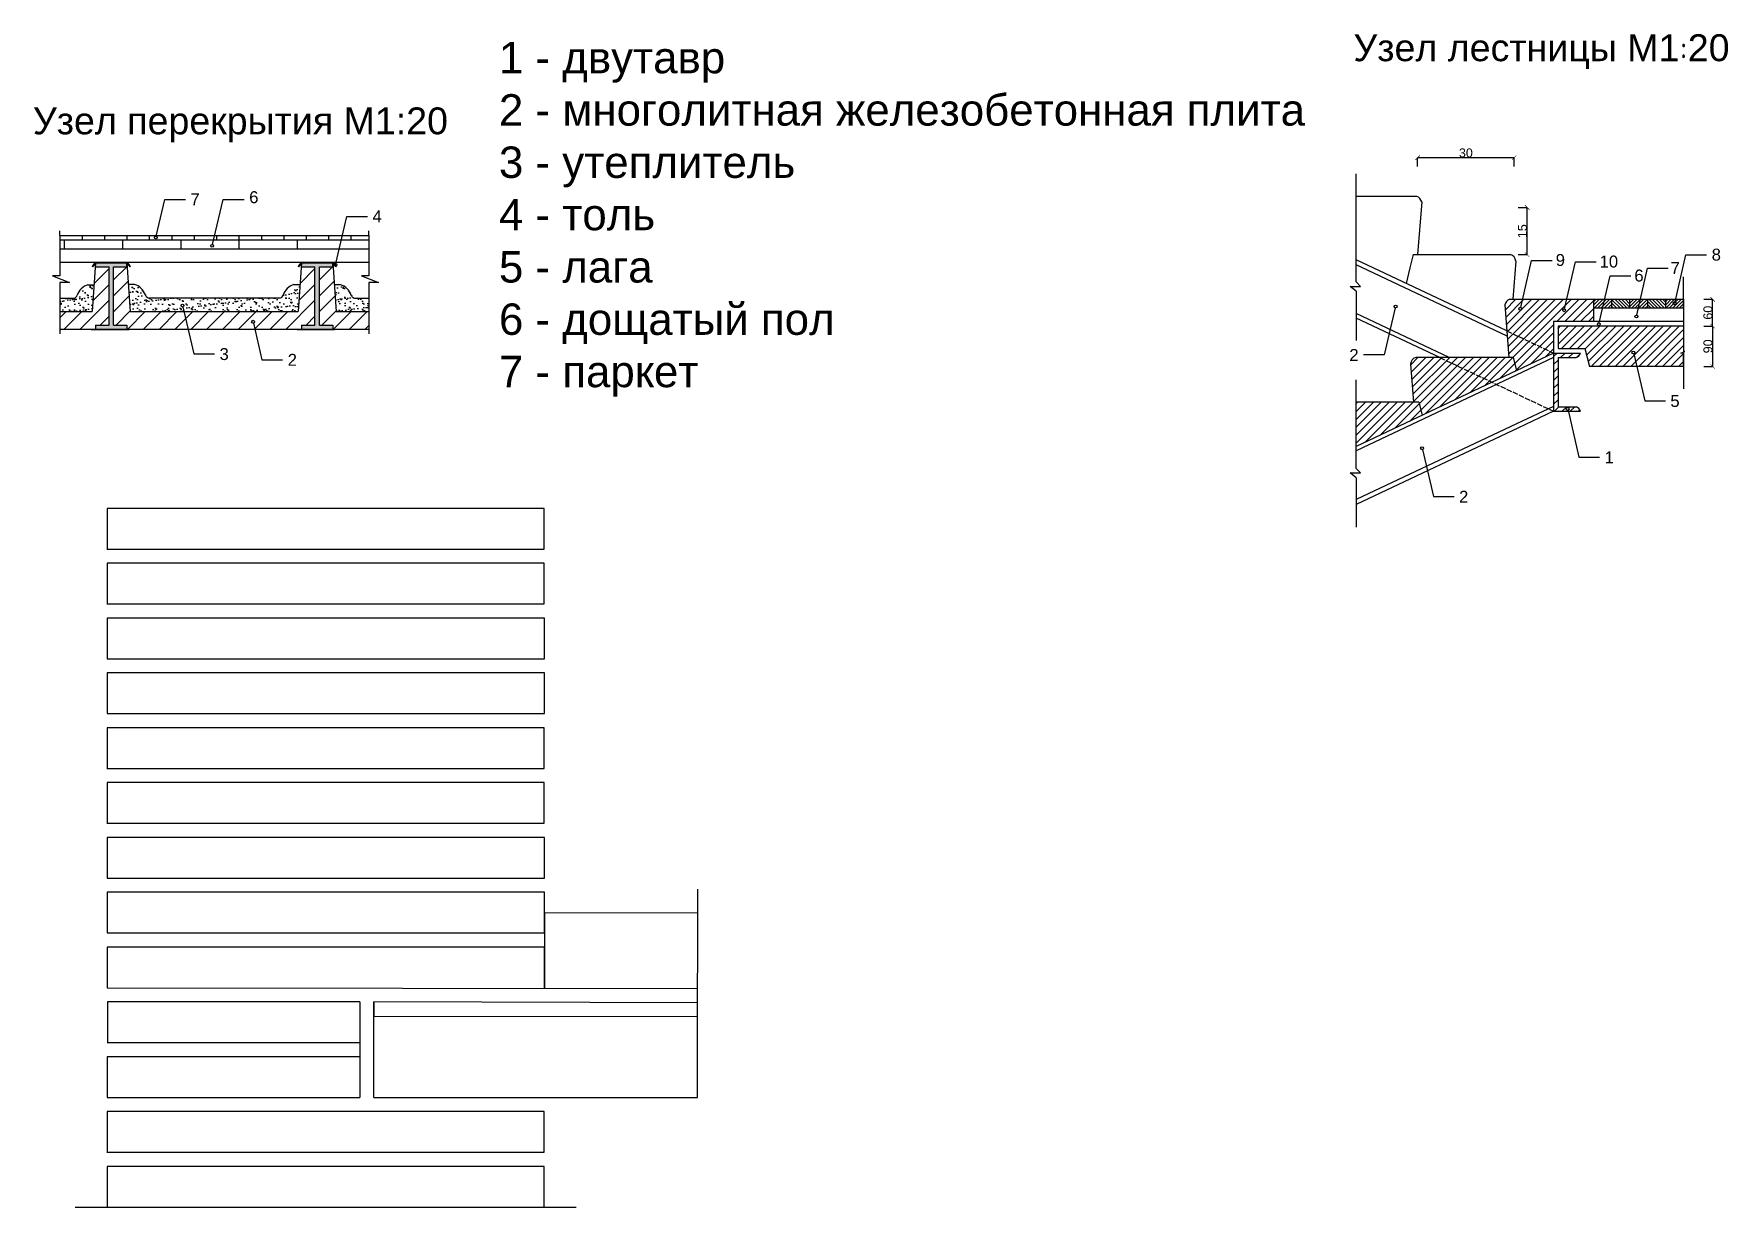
# Model space of a CAD drawing. Header units: millimetres. Extents: x -4280 to 435011, y -161394 to 27828.
# Drawn here: x -3791 to 34002, y -80343 to -54174 of the extents above; entities that cross this region are included whole.
import ezdxf
from ezdxf import colors
from ezdxf.entities.mleader import LeaderData, LeaderLine
from ezdxf.math import Vec2, Vec3

# ---------------------------------------------------------------- set-up
doc = ezdxf.new("R2010")
doc.units = ezdxf.units.MM
doc.header["$MEASUREMENT"] = 0
doc.linetypes.add('ACAD_ISO02W100', pattern=[15, 12, -3])
doc.layers.add('Fasad', color=7, linetype='Continuous')
doc.layers.add('Fasad bokovoy', color=7, linetype='Continuous')
doc.styles.get("Standard").update_dxf_attribs({"font": 'arial.ttf'})
doc.dimstyles.new('GOST', dxfattribs={"dimtxt": 200, "dimasz": 100, "dimexe": 0.18, "dimexo": 0.06, "dimgap": 3, "dimtad": 1, "dimdec": 0, "dimzin": 0, "dimdsep": 46, "dimtxsty": 'Standard', "dimblk": 'ARCHTICK', "dimcen": 0.09, "dimclrt": 256, "dimadec": 0, "dimazin": 0, "dimtfac": 1, "dimtdec": 0, "dimtofl": 0, "dimtmove": 0, "dimatfit": 3, "dimldrblk": 'ARCHTICK', "dimfxl": 200, "dimfxlon": 1, "dimtolj": 1, "dimtzin": 0, "dimarcsym": 0})
pattern_1 = [(45, (24197.5, 1305.23), (-88.38835, 88.38835), [])]

# ---------------------------------------------------------------- blocks, each defined once
blk = doc.blocks.new('_ArchTick')
at = {"color": 0, "linetype": 'ByBlock', "const_width": 0.15}
blk.add_lwpolyline([(-0.5, -0.5), (0.5, 0.5)], dxfattribs=at)
blk = doc.blocks.new('*D375')
at = {"layer": 'Defpoints', "color": 0, "transparency": 16777216}
for p in [(33009, -60693), (33009, -61593), (33657, -61593)]:
    blk.add_point(p, dxfattribs=at)
at = {"layer": 'Fasad bokovoy', "color": 0, "lineweight": -2, "transparency": 16777216}
for p, q in [((33457, -60693), (33657, -60693)), ((33657, -60693), (33657, -61593)), ((33457, -61593), (33657, -61593))]:
    blk.add_line(p, q, dxfattribs=at)
at = {"layer": 'Fasad bokovoy', "color": 0, "lineweight": -2, "transparency": 16777216, "xscale": 100, "yscale": 100, "zscale": 100}
for p, rotation in [((33657, -60693), 90), ((33657, -61593), 270)]:
    blk.add_blockref('_ArchTick', p, dxfattribs=dict(at, rotation=rotation))
at = {"layer": 'Fasad bokovoy', "transparency": 16777216, "insert": (33552, -61143), "char_height": 200, "attachment_point": 5, "rotation": 90}
blk.add_mtext('\\A1;90', dxfattribs=at)
blk = doc.blocks.new('*D376')
at = {"layer": 'Defpoints', "color": 0, "transparency": 16777216}
for p in [(33009, -60093), (33657, -60093), (33009, -60693)]:
    blk.add_point(p, dxfattribs=at)
at = {"layer": 'Fasad bokovoy', "color": 0, "lineweight": -2, "transparency": 16777216}
for p, q in [((33457, -60093), (33657, -60093)), ((33657, -60693), (33657, -60093)), ((33457, -60693), (33657, -60693))]:
    blk.add_line(p, q, dxfattribs=at)
at = {"layer": 'Fasad bokovoy', "color": 0, "lineweight": -2, "transparency": 16777216, "xscale": 100, "yscale": 100, "zscale": 100}
for p, rotation in [((33657, -60093), 90), ((33657, -60693), 270)]:
    blk.add_blockref('_ArchTick', p, dxfattribs=dict(at, rotation=rotation))
at = {"layer": 'Fasad bokovoy', "transparency": 16777216, "insert": (33552, -60393), "char_height": 200, "attachment_point": 5, "rotation": 90}
blk.add_mtext('\\A1;60', dxfattribs=at)
blk = doc.blocks.new('*D377')
at = {"layer": 'Defpoints', "color": 0, "transparency": 16777216}
for p in [(27076, -56935), (27076, -59098), (29229, -59148)]:
    blk.add_point(p, dxfattribs=at)
at = {"layer": 'Fasad bokovoy', "color": 0, "lineweight": -2, "transparency": 16777216}
for p, q in [((27076, -57135), (27076, -56935)), ((29229, -56935), (27076, -56935)), ((29229, -57135), (29229, -56935))]:
    blk.add_line(p, q, dxfattribs=at)
at = {"layer": 'Fasad bokovoy', "color": 0, "lineweight": -2, "transparency": 16777216, "xscale": 100, "yscale": 100, "zscale": 100, "rotation": 180}
blk.add_blockref('_ArchTick', (27076, -56935), dxfattribs=at)
at = {"layer": 'Fasad bokovoy', "color": 0, "lineweight": -2, "transparency": 16777216, "xscale": 100, "yscale": 100, "zscale": 100}
blk.add_blockref('_ArchTick', (29229, -56935), dxfattribs=at)
at = {"layer": 'Fasad bokovoy', "transparency": 16777216, "insert": (28152, -56830), "char_height": 200, "attachment_point": 5}
blk.add_mtext('\\A1;30', dxfattribs=at)
blk = doc.blocks.new('*D378')
at = {"layer": 'Defpoints', "color": 0, "transparency": 16777216}
for p in [(27156, -58049), (29519, -58049), (27076, -59098)]:
    blk.add_point(p, dxfattribs=at)
at = {"layer": 'Fasad bokovoy', "color": 0, "lineweight": -2, "transparency": 16777216}
for p, q in [((29319, -58049), (29519, -58049)), ((29519, -59098), (29519, -58049)), ((29319, -59098), (29519, -59098))]:
    blk.add_line(p, q, dxfattribs=at)
at = {"layer": 'Fasad bokovoy', "color": 0, "lineweight": -2, "transparency": 16777216, "xscale": 100, "yscale": 100, "zscale": 100}
for p, rotation in [((29519, -58049), 90), ((29519, -59098), 270)]:
    blk.add_blockref('_ArchTick', p, dxfattribs=dict(at, rotation=rotation))
at = {"layer": 'Fasad bokovoy', "transparency": 16777216, "insert": (29414, -58574), "char_height": 200, "attachment_point": 5, "rotation": 90}
blk.add_mtext('\\A1;15', dxfattribs=at)

msp = doc.modelspace()

# ---------------------------------------------------------------- hatches: boundary and pattern name
at = {"true_color": 0x000000}
h = msp.add_hatch(dxfattribs=at)
h.set_pattern_fill('ANSI31', color=18, scale=1998.949503)
h.set_pattern_definition([(45, (-29760.63, 332039.16), (-176.68384, 176.68384), [])])
h.paths.add_polyline_path([(-2115.6, -59368.1), (-2422.1, -59368.1), (-2488.7, -60367.5), (-3215, -60367.5), (-3215, -60767.3), (-2415.4, -60767.3), (-2415.4, -60667.4), (-2115.6, -60667.4)])
h.paths.add_polyline_path([(-1715.8, -59268.1), (-1715.8, -59368.1), (-2015.6, -59368.1), (-2015.6, -60667.4), (-1715.8, -60667.4), (-1715.8, -60767.3), (-1676.3, -60767.3), (2178.8, -60767.3), (2178.8, -60667.4), (2478.7, -60667.4), (2478.7, -59368.1), (2172.2, -59368.1), (2105.5, -60367.5), (-1642.5, -60367.5)])
h.paths.add_polyline_path([(2878.5, -59268.1), (2878.5, -59368.1), (2578.6, -59368.1), (2578.6, -60667.4), (2878.5, -60667.4), (2878.5, -60767.3), (2918, -60767.3), (3681.4, -60767.3), (3681.4, -60367.5), (2951.8, -60367.5)])
h = msp.add_hatch(color=18, dxfattribs=at)
h.dxf.hatch_style = 1
h.paths.add_polyline_path([(2878.5, -59277.8), (2178.8, -59277.8), (2178.8, -59368.1), (2478.7, -59368.1), (2478.7, -60667.4), (2178.8, -60667.4), (2178.8, -60767.3), (2878.5, -60767.3), (2878.5, -60667.4), (2578.6, -60667.4), (2578.6, -59368.1), (2878.5, -59368.1)])
h = msp.add_hatch(dxfattribs=at)
h.set_pattern_fill('AR-SAND', color=18, scale=99.947475)
h.set_pattern_definition([(37.5, (-29760.63, 332039.16), (-6.29603, 192.58117), [0, -151.92016, 0, -169.91071, 0, -162.41465]), (7.5, (-29760.63, 332039.16), (176.88471, 282.06637), [0, -81.95693, 0, -136.92804, 0, -52.472424]), (327.5, (-29883.57, 332039.16), (311.250616, 0.56561), [0, -49.97374, 0, -179.905455, 0, -234.876567]), (317.5, (-29883.57, 332039.16), (300.45476, 87.72146), [0, -24.98687, 0, -117.93802, 0, -134.92909])])
h.paths.add_polyline_path([(2145.7, -59765), (2009.3, -59765, 0.2363106), (1769.2, -59997.9, -0.2146402), (1709, -60064.8), (-1246.2, -60060.6, -0.2146402), (-1306.5, -59993.8, 0.2363106), (-1546.5, -59760.8), (-1683, -59760.8), (-1642.5, -60367.5), (2105.5, -60367.5)])
h.paths.add_polyline_path([(-2448.7, -59767.9), (-2585.2, -59767.9, 0.2363106), (-2825.2, -60000.8, -0.2146402), (-2885.5, -60067.7), (-3215, -60067.7), (-3215, -60367.5), (-2488.7, -60367.5)])
h.paths.add_polyline_path([(3681.4, -60067.7), (3347, -60067.7, -0.210508), (3288.3, -60001.6, 0.2363106), (3048.3, -59768.6), (2911.8, -59768.6), (2951.8, -60367.5), (3681.4, -60367.5)])
at = {"linetype": 'ACAD_ISO02W100', "true_color": 0x000000}
h = msp.add_hatch(dxfattribs=at)
h.set_pattern_fill('ANSI31', color=18, scale=1000)
h.set_pattern_definition(pattern_1)
h.paths.add_polyline_path([(31008.9, -60092.8), (29130, -60092.8, 0.2351529), (29018.6, -60218.2), (29063.2, -60798.8), (30108.9, -61292.8), (30108.9, -60592.8), (31008.9, -60592.8)])
h.paths.add_polyline_path([(29063.2, -60798.8), (29108.9, -61392.8), (29209.2, -61392.8), (29280.4, -61684.3), (30108.9, -61292.8)])
h.paths.add_polyline_path([(28733.1, -61942.8), (27568.9, -61392.8), (27043.5, -61392.8, 0.3617257), (26920.4, -61538.1), (26985.7, -62387.2), (27104.4, -62387.2), (27175.5, -62678.7)])
h.paths.add_polyline_path([(29209.2, -61392.8), (27568.9, -61392.8), (28733.1, -61942.8), (29280.4, -61684.3)])
h.paths.add_polyline_path([(27175.5, -62678.7), (27104.4, -62387.2), (26985.7, -62387.2), (25704.4, -62387.2), (25704.4, -63373.7)])
h = msp.add_hatch(dxfattribs=at)
h.set_pattern_fill('ANSI31', color=18, scale=430)
h.set_pattern_definition([(45, (24197.496, 1305.23), (-38.00699, 38.00699), [])])
h.paths.add_polyline_path([(31008.9, -60092.8), (31008.9, -60292.8), (31408.9, -60292.8), (31408.9, -60092.8)])
h.paths.add_polyline_path([(31808.9, -60092.8), (31808.9, -60292.8), (32208.9, -60292.8), (32208.9, -60092.8)])
h.paths.add_polyline_path([(33008.9, -60092.8), (32608.9, -60092.8), (32608.9, -60292.8), (33008.9, -60292.8)])
h = msp.add_hatch(dxfattribs=at)
h.set_pattern_fill('ANSI31', color=18, scale=430, angle=90)
h.set_pattern_definition([(135, (24197.496, 1305.23), (-38.00699, -38.00699), [])])
h.paths.add_polyline_path([(31408.9, -60092.8), (31408.9, -60292.8), (31808.9, -60292.8), (31808.9, -60092.8)])
h.paths.add_polyline_path([(32608.9, -60292.8), (32608.9, -60092.8), (32208.9, -60092.8), (32208.9, -60292.8)])
h = msp.add_hatch(dxfattribs=at)
h.set_pattern_fill('ANSI31', color=18, scale=1000)
h.set_pattern_definition(pattern_1)
h.paths.add_polyline_path([(30808.9, -61192.8), (30908.9, -61592.8), (33008.9, -61592.8), (33008.9, -60692.8), (30208.9, -60692.8), (30208.9, -61192.8)])
h = msp.add_hatch(dxfattribs=at)
h.set_pattern_fill('ANSI31', color=18, scale=1000)
h.set_pattern_definition(pattern_1)
h.paths.add_polyline_path([(30208.9, -61392.8), (30608.9, -61392.8, 0.2427644), (30708.9, -61292.8), (30108.9, -61292.8), (30108.9, -62592.8), (30708.9, -62592.8, 0.2427644), (30608.9, -62492.8), (30208.9, -62492.8)])
at = {"layer": 'Fasad bokovoy', "true_color": 0x000000}
h = msp.add_hatch(color=18, dxfattribs=at)
h.dxf.hatch_style = 1
h.paths.add_polyline_path([(-2115.6, -60667.4), (-2415.4, -60667.4), (-2415.4, -60767.3), (-1715.8, -60767.3), (-1715.8, -60667.4), (-2015.6, -60667.4), (-2015.6, -59368.1), (-1715.8, -59368.1), (-1715.8, -59278.8), (-2415.4, -59277.8), (-2415.4, -59368.1), (-2115.6, -59368.1)])

# ---------------------------------------------------------------- linework, layer by layer
at = {"color": 18, "true_color": 0x000000}
for p, q in [((25704.4, -59702.8), (25704.4, -57297.3)), ((25704.4, -59912), (25704.4, -61012)), ((25704.4, -63864.5), (25704.4, -61887.2)), ((25704.4, -64073.7), (25704.4, -65173.7))]:
    msp.add_line(p, q, dxfattribs=at)
for p, q in [((27054.7, -57797.8), (25704.4, -57797.8)), ((27166.1, -57923.2), (27075.8, -59097.8)), ((-3215, -58668.4), (-3215, -58568.5)), ((3681.4, -58668.4), (3681.4, -58568.5)), ((-3215, -58668.4), (3681.4, -58668.4)), ((-3215, -58668.4), (-3215, -59569.6)), ((-3215, -58768.4), (3681.4, -58768.4)), ((-3115.1, -58768.4), (-3115.1, -58968.3)), ((-2715.3, -58668.4), (-2715.3, -58768.4)), ((-2215.5, -58668.4), (-2215.5, -58768.4)), ((-1815.7, -58768.4), (-1815.7, -58968.3)), ((-1715.8, -58668.4), (-1715.8, -58768.4)), ((-1216.1, -58668.4), (-1216.1, -58768.4)), ((-716.3, -58668.4), (-716.3, -58768.4)), ((-516.4, -58768.4), (-516.4, -58968.3)), ((-216.6, -58668.4), (-216.6, -58768.4)), ((283.2, -58668.4), (283.2, -58768.4)), ((782.9, -58668.4), (782.9, -58768.4)), ((782.9, -58768.4), (782.9, -58968.3)), ((1282.6, -58668.4), (1282.6, -58768.4)), ((1782.4, -58668.4), (1782.4, -58768.4)), ((2082.2, -58768.4), (2082.2, -58968.3)), ((2282.1, -58668.4), (2282.1, -58768.4)), ((2781.8, -58668.4), (2781.8, -58768.4)), ((3281.6, -58668.4), (3281.6, -58768.4)), ((3681.4, -58668.4), (3681.4, -59569.6)), ((-3215, -58968.3), (3681.4, -58968.3)), ((-3215, -59268.1), (3681.4, -59268.1)), ((-2416.1, -59278.8), (-2488.7, -60367.5)), ((-2415.4, -59368.1), (-2415.4, -59277.8)), ((-1715.8, -59368.1), (-1715.8, -59277.8)), ((-1715.1, -59278.8), (-1642.5, -60367.5)), ((2178.1, -59278.8), (2105.5, -60367.5)), ((2178.8, -59368.1), (2178.8, -59277.8)), ((2878.5, -59368.1), (2878.5, -59277.8)), ((2879.2, -59278.8), (2951.8, -60367.5)), ((29063.2, -60798.8), (25704.4, -59212)), ((29072.1, -60913.6), (25704.4, -59322.6)), ((26975.5, -59097.8), (26904.3, -59389.2)), ((26975.5, -59097.8), (29141.2, -59097.8)), ((29264.3, -59243), (29199, -60092.2)), ((-3215, -59569.6), (-3377.5, -59569.6)), ((-3377.5, -59569.6), (-2998.3, -59723)), ((-2415.4, -59368.1), (-2115.6, -59368.1)), ((-2115.6, -60667.4), (-2115.6, -59368.1)), ((-2015.6, -60667.4), (-2015.6, -59368.1)), ((-2015.6, -59368.1), (-1715.8, -59368.1)), ((2178.8, -59368.1), (2478.7, -59368.1)), ((2478.7, -60667.4), (2478.7, -59368.1)), ((2578.6, -60667.4), (2578.6, -59368.1)), ((2578.6, -59368.1), (2878.5, -59368.1)), ((3681.4, -59569.6), (3518.8, -59569.6)), ((3518.8, -59569.6), (3898.1, -59723)), ((25798, -59806.7), (25704.4, -59702.8)), ((-2998.3, -59723), (-3215, -59723)), ((-3215, -59723), (-3215, -60767.3)), ((-3215, -60067.7), (-2885.5, -60067.7)), ((-2585.2, -59767.9), (-2448.7, -59767.9)), ((-1546.5, -59760.8), (-1683, -59760.8)), ((-1246.2, -60060.6), (1709, -60064.8)), ((2009.3, -59765), (2145.7, -59765)), ((3048.3, -59768.6), (2911.8, -59768.6)), ((3347, -60067.7), (3681.4, -60067.7)), ((3898.1, -59723), (3681.4, -59723)), ((3681.4, -59723), (3681.4, -60767.3)), ((25704.4, -59912), (25572, -59806.7)), ((25572, -59806.7), (25704.4, -59806.7)), ((25704.4, -59806.7), (25798, -59806.7)), ((-3215, -60367.5), (-2488.7, -60367.5)), ((-1642.5, -60367.5), (2105.5, -60367.5)), ((2951.8, -60367.5), (3681.4, -60367.5)), ((27780.6, -61392.8), (25704.4, -60412)), ((33008.9, -60092.8), (33008.9, -61247.7)), ((33008.9, -60292.8), (33008.9, -60092.8)), ((3681.4, -60767.3), (-3215, -60767.3)), ((-3215, -60767.3), (-3215, -60867.3)), ((-2515.4, -60767.3), (-2115.6, -60767.3)), ((-2415.4, -60667.4), (-2415.4, -60767.3)), ((-2415.4, -60667.4), (-2115.6, -60667.4)), ((-2415.4, -60767.3), (-1676.3, -60767.3)), ((-2015.6, -60667.4), (-1715.8, -60667.4)), ((-1715.8, -60667.4), (-1715.8, -60767.3)), ((2078.9, -60767.3), (2478.7, -60767.3)), ((2178.8, -60667.4), (2178.8, -60767.3)), ((2178.8, -60667.4), (2478.7, -60667.4)), ((2178.8, -60767.3), (2918, -60767.3)), ((2578.6, -60667.4), (2878.5, -60667.4)), ((2878.5, -60667.4), (2878.5, -60767.3)), ((3681.4, -60767.3), (3681.4, -60867.3)), ((27568.9, -61392.8), (25704.4, -60512)), ((30108.9, -61392.8), (25704.4, -63473.7)), ((29209.2, -61392.8), (29108.9, -61392.8)), ((29209.2, -61392.8), (29280.4, -61684.3)), ((32947, -61292.8), (33035.6, -61262.1)), ((33008.9, -61292.8), (32947, -61292.8)), ((33008.9, -61292.8), (32961.3, -61292.8)), ((33035.6, -61262.1), (33008.9, -61247.7)), ((33028, -61258), (33008.9, -61247.7)), ((33008.9, -61592.8), (33008.9, -61292.8)), ((33008.9, -61292.8), (33008.9, -61592.8)), ((33008.9, -61592.8), (33008.9, -62092.8)), ((30108.9, -62482.2), (29280.4, -62873.7)), ((30108.9, -62592.8), (29323.1, -62964.1)), ((29280.4, -62873.7), (25704.4, -64563.1)), ((29323.1, -62964.1), (25704.4, -64673.7)), ((25798, -63968.4), (25704.4, -63864.5)), ((25704.4, -64073.7), (25572, -63968.4)), ((25572, -63968.4), (25704.4, -63968.4)), ((25704.4, -63968.4), (25798, -63968.4))]:
    msp.add_line(p, q)
at = {"lineweight": 30}
for p, q in [((29018.6, -60218.2), (29108.9, -61392.8)), ((29130, -60092.8), (33008.9, -60092.8)), ((31008.9, -60592.8), (31008.9, -60092.8)), ((33008.9, -60292.8), (31008.9, -60292.8)), ((31408.9, -60292.8), (31408.9, -60092.8)), ((31808.9, -60292.8), (31808.9, -60092.8)), ((32208.9, -60292.8), (32208.9, -60092.8)), ((32608.9, -60292.8), (32608.9, -60092.8)), ((33008.9, -60592.8), (30108.9, -60592.8)), ((30108.9, -60592.8), (30108.9, -62592.8)), ((33008.9, -60692.8), (30208.9, -60692.8)), ((30208.9, -60692.8), (30208.9, -61192.8)), ((30208.9, -61192.8), (30808.9, -61192.8)), ((30808.9, -61192.8), (30908.9, -61592.8)), ((30108.9, -61292.8), (25704.4, -63373.7)), ((26920.4, -61538.1), (26985.7, -62387.2)), ((29209.2, -61392.8), (27043.5, -61392.8)), ((29209.2, -61392.8), (29280.4, -61684.3)), ((30108.9, -61292.8), (30708.9, -61292.8)), ((30208.9, -61392.8), (30208.9, -62492.8)), ((30208.9, -61392.8), (30608.9, -61392.8)), ((33008.9, -61592.8), (30908.9, -61592.8)), ((27104.4, -62387.2), (25704.4, -62387.2)), ((27104.4, -62387.2), (27175.5, -62678.7)), ((30108.9, -62592.8), (30708.9, -62592.8)), ((30208.9, -62492.8), (30608.9, -62492.8))]:
    msp.add_line(p, q, dxfattribs=at)
at = {"linetype": 'ACAD_ISO02W100', "ltscale": 10}
for p, q in [((29063.2, -60798.8), (30108.9, -61292.8)), ((27568.9, -61392.8), (30108.9, -62592.8))]:
    msp.add_line(p, q, dxfattribs=at)
for centre, radius, start, end in [((26984.5, -57972.4), 188.2, 15.15395, 68.08537), ((29115.5, -59244.3), 148.8, 0.49973, 80.04518), ((-2929.6, -59967.3), 109.7, 293.74448, 342.20118), ((-2472.5, -60124.1), 373.7, 107.55288, 161.40061), ((-1659.2, -60117), 373.7, 18.59939, 72.44712), ((-1202.1, -59960.2), 109.7, 197.79882, 246.25552), ((1664.8, -59964.4), 109.7, 293.74448, 342.20118), ((2122, -60121.2), 373.7, 107.55288, 161.40061), ((2935.6, -60124.8), 373.7, 18.59939, 72.44712), ((3392.7, -59968), 109.7, 197.79882, 246.25552)]:
    msp.add_arc(centre, radius, start, end)
at = {"lineweight": 30}
for centre, radius, start, end in [((29200.2, -60267.4), 188.2, 111.91463, 164.84605), ((27069.2, -61539.4), 148.8, 99.95482, 179.50027), ((30562, -61245.9), 154.2, 287.70919, 342.29081), ((30562, -62639.7), 154.2, 17.70919, 72.29081)]:
    msp.add_arc(centre, radius, start, end, dxfattribs=at)
at = {"layer": 'Fasad bokovoy'}
for p, q in [((-1061.2, -58685.7), (-871.7, -57868.5)), ((-871.7, -57868.5), (-410.7, -57868.5)), ((195.9, -58871.4), (428.5, -57868.5)), ((428.5, -57868.5), (899.8, -57868.5)), ((2945.1, -59295.7), (3187.9, -58248.5)), ((3187.9, -58248.5), (3649, -58248.5)), ((-2420.8, -59268.1), (-2490.5, -59365.9)), ((-2415.4, -59277.8), (-2482.3, -59371.7)), ((-2415.4, -59277.8), (-1715.1, -59278.8)), ((-1715.8, -59277.8), (-1648.9, -59371.7)), ((-1710.4, -59268.1), (-1640.7, -59365.9)), ((2173.4, -59268.1), (2103.8, -59365.9)), ((2178.8, -59277.8), (2111.9, -59371.7)), ((2178.8, -59277.8), (2878.5, -59277.8)), ((2878.5, -59277.8), (2945.4, -59371.7)), ((2883.8, -59268.1), (2953.5, -59365.9)), ((29374.8, -60273.6), (29617.7, -59226.4)), ((29617.7, -59226.4), (30078.8, -59226.4)), ((30353.2, -60308.2), (30596.1, -59261)), ((30596.1, -59261), (31057.1, -59261)), ((32819, -60152), (33061.9, -59104.8)), ((33061.9, -59104.8), (33522.9, -59104.8)), ((-2490.5, -59365.9), (-2482.3, -59371.7)), ((-1640.7, -59365.9), (-1648.9, -59371.7)), ((2103.8, -59365.9), (2111.9, -59371.7)), ((2953.5, -59365.9), (2945.4, -59371.7)), ((31127.8, -60620.3), (31370.7, -59573.1)), ((31370.7, -59573.1), (31831.7, -59573.1)), ((31964.2, -60446.7), (32207.1, -59399.5)), ((32207.1, -59399.5), (32668.2, -59399.5)), ((33008.9, -60092.8), (33008.9, -59592.8)), ((-466.4, -60264.7), (-223.5, -61311.9)), ((26574.8, -60285.5), (26331.9, -61332.7)), ((1107.1, -60623.9), (1296.6, -61441.1)), ((-223.5, -61311.9), (237.5, -61311.9)), ((1296.6, -61441.1), (1757.6, -61441.1)), ((26331.9, -61332.7), (25870.9, -61332.7)), ((31897.5, -61311.4), (32140.4, -62358.7)), ((32140.4, -62358.7), (32601.4, -62358.7)), ((30430.3, -62569.7), (30673.2, -63616.9)), ((27183.9, -63447.4), (27426.8, -64494.6)), ((30673.2, -63616.9), (31134.2, -63616.9)), ((27426.8, -64494.6), (27887.8, -64494.6)), ((7593.2, -64757.4), (-2158.8, -64757.4)), ((-2158.8, -64757.4), (-2158.8, -65664.4)), ((7593.2, -65664.4), (7593.2, -64757.4)), ((-2162.9, -65664.4), (7593.2, -65664.4)), ((7593.2, -65980.6), (-2158.8, -65980.6)), ((-2158.8, -65980.6), (-2158.8, -66887.6)), ((7593.2, -66887.6), (7593.2, -65980.6)), ((-2162.9, -66887.6), (7593.2, -66887.6)), ((7597.2, -67203.7), (-2154.7, -67203.7)), ((-2154.7, -67203.7), (-2154.7, -68110.8)), ((7597.2, -68110.8), (7597.2, -67203.7)), ((-2158.8, -68110.8), (7597.2, -68110.8)), ((7597.2, -68426.9), (-2154.7, -68426.9)), ((-2154.7, -68426.9), (-2154.7, -69334)), ((7597.2, -69334), (7597.2, -68426.9)), ((-2158.8, -69334), (7597.2, -69334)), ((7593.2, -69650.1), (-2158.8, -69650.1)), ((-2158.8, -69650.1), (-2158.8, -70557.2)), ((7593.2, -70557.2), (7593.2, -69650.1)), ((-2162.9, -70557.2), (7593.2, -70557.2)), ((7593.2, -70873.3), (-2158.8, -70873.3)), ((-2158.8, -70873.3), (-2158.8, -71780.4)), ((7593.2, -71780.4), (7593.2, -70873.3)), ((-2162.9, -71780.4), (7593.2, -71780.4)), ((7597.2, -72096.5), (-2154.7, -72096.5)), ((-2154.7, -72096.5), (-2154.7, -73003.6)), ((7597.2, -73003.6), (7597.2, -72096.5)), ((-2158.8, -73003.6), (7597.2, -73003.6)), ((11014.6, -76989.3), (11018.7, -73254.4)), ((7597.2, -73319.7), (-2154.7, -73319.7)), ((-2154.7, -73319.7), (-2154.7, -74226.8)), ((7597.2, -74226.8), (7597.2, -73319.7)), ((7597.2, -73773.2), (11018.1, -73777)), ((7597.2, -73773.2), (7597.2, -75450)), ((-2158.8, -74226.8), (7597.2, -74226.8)), ((7597.2, -74542.9), (-2154.7, -74542.9)), ((-2154.7, -74542.9), (-2154.7, -75450)), ((7597.2, -75450), (7597.2, -74542.9)), ((-2158.8, -75450), (11016.3, -75464.3)), ((-2150.7, -75766.1), (-2150.7, -76673.1)), ((3478.9, -75766.1), (-2150.7, -75766.1)), ((3478.9, -75766.1), (3478.9, -77896.3)), ((11015.9, -75788.2), (3794.9, -75766.1)), ((3794.9, -77896.3), (3794.9, -75766.1)), ((3794.9, -75766.1), (3794.9, -76082.1)), ((3794.9, -76082.1), (11015.6, -76091.5)), ((-2154.7, -76673.1), (3478.9, -76673.1)), ((-2154.7, -76989.3), (-2154.7, -77896.3)), ((3478.9, -76989.3), (-2154.7, -76989.3)), ((11014.6, -77896.3), (11014.6, -76989.3)), ((-2158.8, -77896.3), (3478.9, -77896.3)), ((7593.2, -78212.4), (-2158.8, -78212.4)), ((-2158.8, -78212.4), (-2158.8, -79119.5)), ((3794.9, -77896.3), (11014.6, -77896.3)), ((7593.2, -79119.5), (7593.2, -78212.4)), ((-2162.9, -79119.5), (7593.2, -79119.5)), ((7593.2, -79435.6), (-2158.8, -79435.6)), ((-2158.8, -79435.6), (-2158.8, -80342.7)), ((7593.2, -80342.7), (7593.2, -79435.6)), ((-2873.9, -80342.7), (-2162.9, -80342.7)), ((-2162.9, -80342.7), (7593.2, -80342.7)), ((7593.2, -80342.7), (8304.2, -80342.7))]:
    msp.add_line(p, q, dxfattribs=at)
msp.add_lwpolyline([(26904.3, -59389.2), (26819, -59738.6)], dxfattribs=at)
for centre in [(-1070.8, -58716.2), (186.3, -58901.9), (2935.5, -59326.2), (-476, -60234.2), (26584.4, -60255), (29365.3, -60304.1), (30343.6, -60338.7), (31954.7, -60477.2), (32809.4, -60182.5), (1097.5, -60593.4), (31118.2, -60650.8), (31887.9, -61280.9), (30420.8, -62539.2), (27174.3, -63416.9)]:
    msp.add_circle(centre, 32, dxfattribs=at)

# ---------------------------------------------------------------- texts
at = {"layer": 'Fasad'}
for s, width, gutter_width, insert, char_height, attachment_point in [('1 - двутавр\\P2 - многолитная железобетонная плита \\P3 - утеплитель\\P4 - толь\\P5 - лага\\P6 - дощатый пол\\P7 - паркет', 17958.26, 1, (6582.8, -54352.8), 700, 1), ('Узел лестницы M1{\\fGOST Common|b0|i0|c238|p34;:}20', 10526.404, 1, (25643, -54183), 600, 1), ('Узел перекрытия М1:20', 9273.801, 1, (-3813.9, -55814.1), 600, 1), ('7', 3013.854, 0.38, (-298.6, -57998.2), 266.2, 7), ('6', 3013.854, 0.38, (1011.9, -57953.8), 266.2, 7), ('4', 3013.854, 0.38, (3761, -58378.1), 266.2, 7), ('9', 3013.854, 0.38, (30156.4, -59354.4), 266.2, 7), ('10', 3013.854, 0.38, (31134.8, -59389), 266.2, 7), ('7', 3013.854, 0.38, (32719.2, -59529.1), 266.2, 7), ('8', 3013.854, 0.38, (33635, -59234.4), 266.2, 7), ('6', 3013.854, 0.38, (31909.4, -59701.1), 266.2, 7), ('3', 3013.854, 0.38, (349.5, -61182.3), 266.2, 1), ('2', 3013.854, 0.38, (25758.9, -61203.1), 266.2, 3), ('2', 3013.854, 0.38, (1869.7, -61311.4), 266.2, 1), ('5', 3013.854, 0.38, (32713.5, -62229.1), 266.2, 1), ('1 ', 3013.854, 0.38, (31246.3, -63487.3), 266.2, 1), ('2', 3013.854, 0.38, (27999.8, -64365), 266.2, 1)]:
    msp.add_mtext_dynamic_manual_height_columns(s, width=width, gutter_width=gutter_width, heights=[0], dxfattribs=dict(at, insert=insert, char_height=char_height, attachment_point=attachment_point))

# ---------------------------------------------------------------- dimensions: what is measured, and where the dimension line sits
at = {"layer": 'Fasad bokovoy'}
dim = msp.add_linear_dim(base=(27075.8, -56935), p1=(29229, -59148.1), p2=(27075.8, -59097.8), text='30', dimstyle='GOST', dxfattribs=at)
dim.commit()
dim.dimension.update_dxf_attribs({"geometry": '*D377', "text_midpoint": (28152.4, -56829.8)})
for base, p1, p2, text, picture, middle in [((29518.7, -58049.3), (27075.8, -59097.8), (27156.4, -58049.3), '15', '*D378', (29413.6, -58573.5)), ((33657.3, -61592.8), (33008.9, -60692.8), (33008.9, -61592.8), '90', '*D375', (33552.2, -61142.8))]:
    dim = msp.add_linear_dim(base=base, p1=p1, p2=p2, angle=90, text=text, dimstyle='GOST', dxfattribs=at)
    dim.commit()
    dim.dimension.update_dxf_attribs({"geometry": picture, "text_midpoint": middle})
dim = msp.add_linear_dim(base=(33657.3, -60092.8), p1=(33008.9, -60692.8), p2=(33008.9, -60092.8), angle=90, text='60', dimstyle='GOST', override={"dimtmove": 1}, dxfattribs=at)
dim.commit()
dim.dimension.update_dxf_attribs({"geometry": '*D376', "text_midpoint": (33552.2, -60392.8)})

# ---------------------------------------------------------------- leaders
ml = msp.add_multileader_mtext('Standard', dxfattribs=at)
ml.set_content('', color=256)
ml.set_leader_properties()
ml.build(insert=Vec2(0, 0))
ml.multileader.update_dxf_attribs({"dogleg_length": 0.36, "arrow_head_size": 0.18})
ctx = ml.context
ctx.base_point, ctx.char_height, ctx.arrow_head_size, ctx.landing_gap_size, ctx.plane_origin = Vec3(25704.8, -61012), 0.18, 0.18, 0.09, Vec3(25704.4, -60512)
notes = []
notes.append((ctx, [(0, (1, 1, 0), (25704.4, -61012), (1, 0), 0.36, [(0, [(25704.4, -60512)], 0, [])])]))
ctx.mtext.insert, ctx.mtext.flow_direction = Vec3(25704.8, -61011.9), 5
for ctx, leaders in notes:
    for number, flags, end, landing, length, lines in leaders:
        leader = LeaderData()
        leader.index, (leader.has_last_leader_line, leader.has_dogleg_vector, leader.attachment_direction) = number, flags
        leader.last_leader_point, leader.dogleg_vector, leader.dogleg_length = Vec3(end), Vec3(landing), length
        for number, points, colour, breaks in lines:
            line = LeaderLine()
            line.index, line.vertices, line.color, line.breaks = number, Vec3.list(points), colors.encode_raw_color(colour), breaks
            leader.lines.append(line)
        ctx.leaders.append(leader)

doc.saveas('drawing.dxf')
